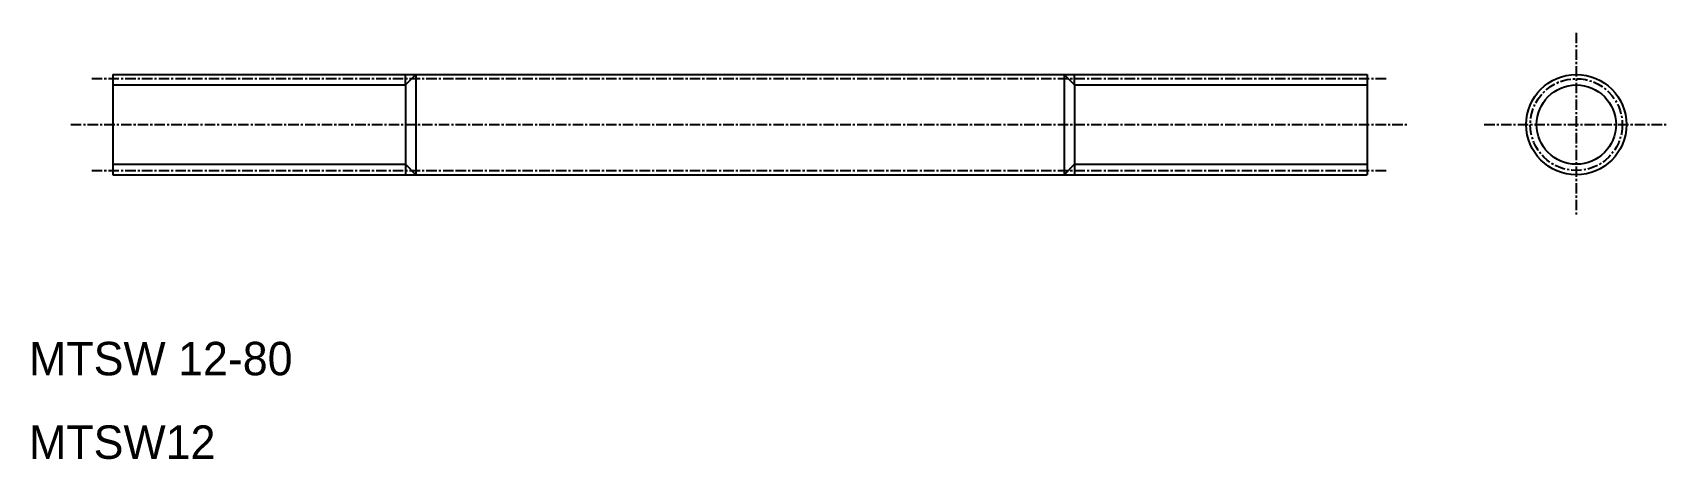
# Model space of a CAD drawing. Extents: x 10 to 206, y 10 to 61.
import ezdxf

# ---------------------------------------------------------------- set-up
doc = ezdxf.new("R2010")
doc.units = 0
doc.linetypes.add('CENTER', pattern=[2, 1.25, -0.25, 0.25, -0.25])
doc.layers.get('0').update_dxf_attribs({"linetype": 'CONTINUOUS'})
doc.layers.add('CENTER', color=1, linetype='CENTER')

msp = doc.modelspace()

# ---------------------------------------------------------------- linework, layer by layer
at = {"color": 7, "linetype": 'CONTINUOUS'}
for p, q in [((20, 56), (170, 56)), ((20, 56), (20, 44)), ((56.25, 56), (56.25, 44)), ((133.75, 56), (133.75, 44)), ((170, 56), (170, 44)), ((20, 53), (20, 53)), ((20, 50), (20, 50)), ((20, 44), (170, 44))]:
    msp.add_line(p, q, dxfattribs=at)
at = {"color": 3, "linetype": 'CONTINUOUS'}
for p, q in [((55, 54.75), (55, 56)), ((55, 54.75), (56.25, 56)), ((133.75, 56), (135, 54.75)), ((135, 54.75), (135, 56)), ((20, 54.75), (55, 54.75)), ((55, 54.75), (55, 45.25)), ((135, 54.75), (170, 54.75)), ((135, 54.75), (135, 45.25)), ((135, 54.75), (135, 53.75)), ((20, 45.25), (55, 45.25)), ((55, 45.25), (55, 44)), ((55, 45.25), (56.25, 44)), ((133.75, 44), (135, 45.25)), ((135, 46.25), (135, 45.25)), ((135, 45.25), (170, 45.25)), ((135, 45.25), (135, 44))]:
    msp.add_line(p, q, dxfattribs=at)
at = {"color": 7, "linetype": 'CONTINUOUS'}
msp.add_circle((195, 50), 6, dxfattribs=at)
at = {"color": 3, "linetype": 'CONTINUOUS'}
msp.add_circle((195, 50), 4.75, dxfattribs=at)
at = {"layer": 'CENTER', "color": 1, "linetype": 'CENTER'}
for p, q in [((195, 61), (195, 39)), ((17.5, 55.5), (61, 55.5)), ((61, 55.5), (172.5, 55.5)), ((15, 50), (175, 50)), ((184, 50), (206, 50)), ((17.5, 44.5), (61, 44.5)), ((61, 44.5), (172.5, 44.5))]:
    msp.add_line(p, q, dxfattribs=at)
msp.add_circle((195, 50), 5.5, dxfattribs=at)

# ---------------------------------------------------------------- texts
at = {"color": 7, "linetype": 'CONTINUOUS'}
for s, p in [('MTSW 12-80', (10, 20)), ('MTSW12', (10, 10))]:
    msp.add_text(s, height=4, dxfattribs=at).set_placement(p)

doc.saveas('drawing.dxf')
